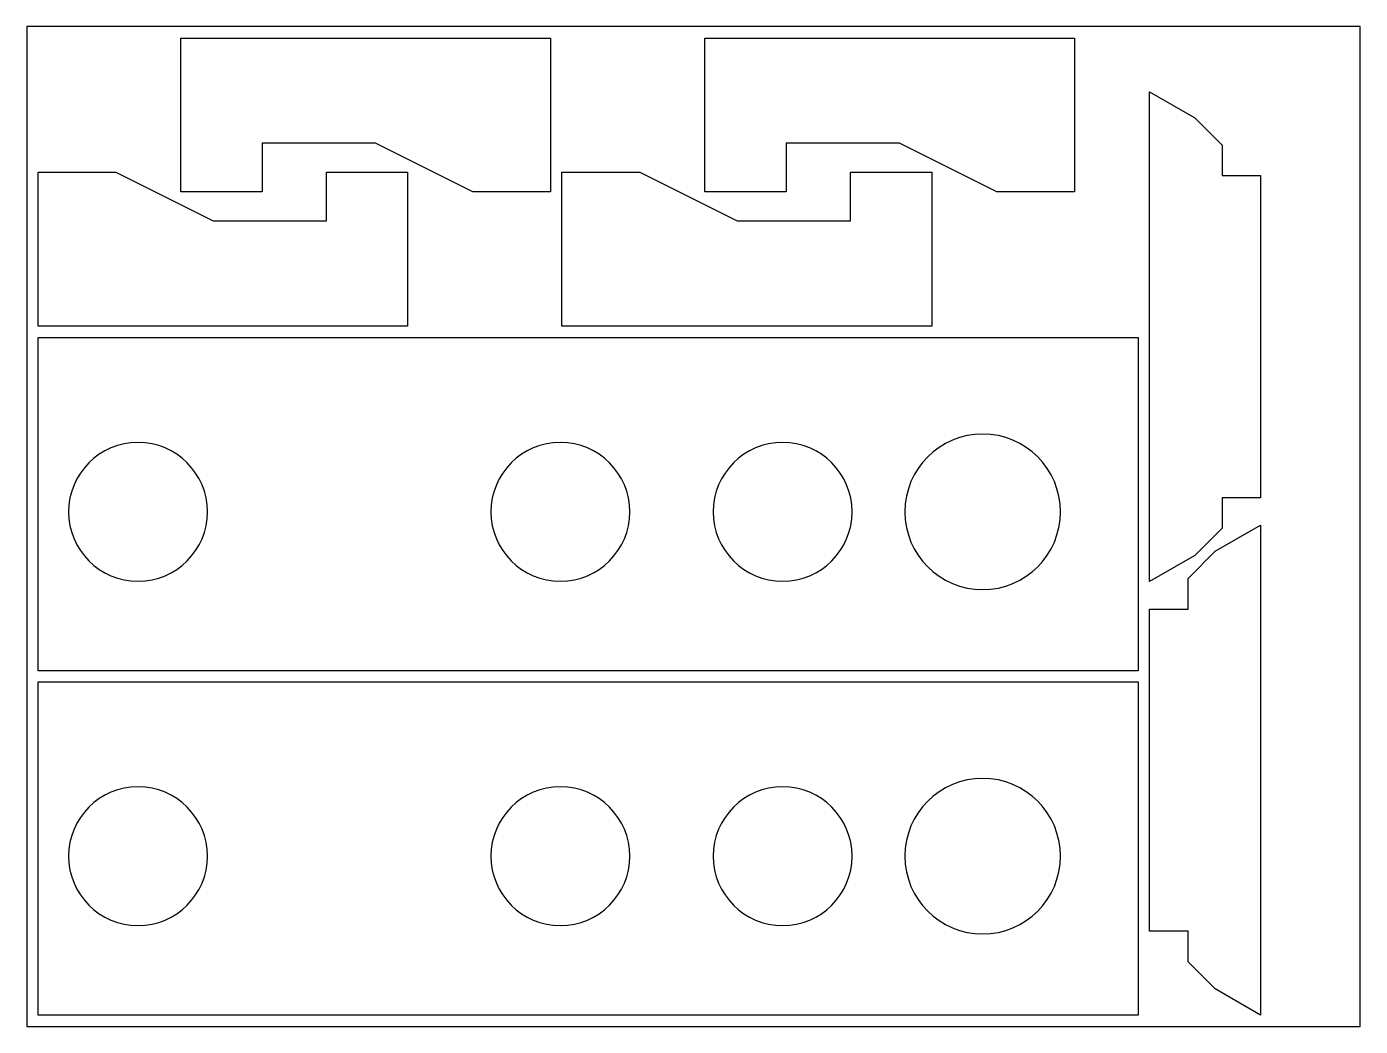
# Model space of a CAD drawing. Header units: metres. Extents: x 0 to 1200, y 0 to 900.
import ezdxf

# ---------------------------------------------------------------- set-up
doc = ezdxf.new("R2010")
doc.units = ezdxf.units.M

msp = doc.modelspace()

# ---------------------------------------------------------------- linework, layer by layer
for points in [[(0, 0), (1200, 0), (1200, 900), (0, 900)], [(211.8, 751.2), (138.8, 751.2), (138.8, 889.7), (471.4, 889.7), (471.4, 751.2), (401.3, 751.2), (313.8, 795), (211.8, 795)], [(683.3, 751.2), (610.3, 751.2), (610.3, 889.7), (942.9, 889.7), (942.9, 751.2), (872.8, 751.2), (785.3, 795), (683.3, 795)], [(1010.4, 841.4), (1051.1, 817.9), (1075.6, 793.4), (1075.6, 765.9), (1110.2, 765.9), (1110.2, 475.9), (1075.6, 475.9), (1075.6, 448.4), (1051.1, 423.9), (1010.4, 400.4)], [(269.8, 768.9), (342.8, 768.9), (342.8, 630.3), (10.2, 630.3), (10.2, 768.9), (80.3, 768.9), (167.8, 725.1), (269.8, 725.1)], [(741.3, 768.9), (814.3, 768.9), (814.3, 630.3), (481.6, 630.3), (481.6, 768.9), (551.8, 768.9), (639.3, 725.1), (741.3, 725.1)], [(10.2, 620.2), (1000.2, 620.2), (1000.2, 320.2), (10.2, 320.2)], [(1110.2, 10.2), (1069.5, 33.7), (1045, 58.2), (1045, 85.7), (1010.4, 85.7), (1010.4, 375.7), (1045, 375.7), (1045, 403.2), (1069.5, 427.7), (1110.2, 451.2)], [(10.2, 310.2), (1000.2, 310.2), (1000.2, 10.2), (10.2, 10.2)]]:
    msp.add_lwpolyline(points, close=True)
for points in [[(930.2, 463.2, 1), (790.2, 463.2, 1)], [(162.7, 463.2, 1), (37.7, 463.2, 1)], [(542.7, 463.2, 1), (417.7, 463.2, 1)], [(742.7, 463.2, 1), (617.7, 463.2, 1)], [(930.2, 153.2, 1), (790.2, 153.2, 1)], [(162.7, 153.2, 1), (37.7, 153.2, 1)], [(542.7, 153.2, 1), (417.7, 153.2, 1)], [(742.7, 153.2, 1), (617.7, 153.2, 1)]]:
    msp.add_lwpolyline(points, format="xyb", close=True)

doc.saveas('drawing.dxf')
